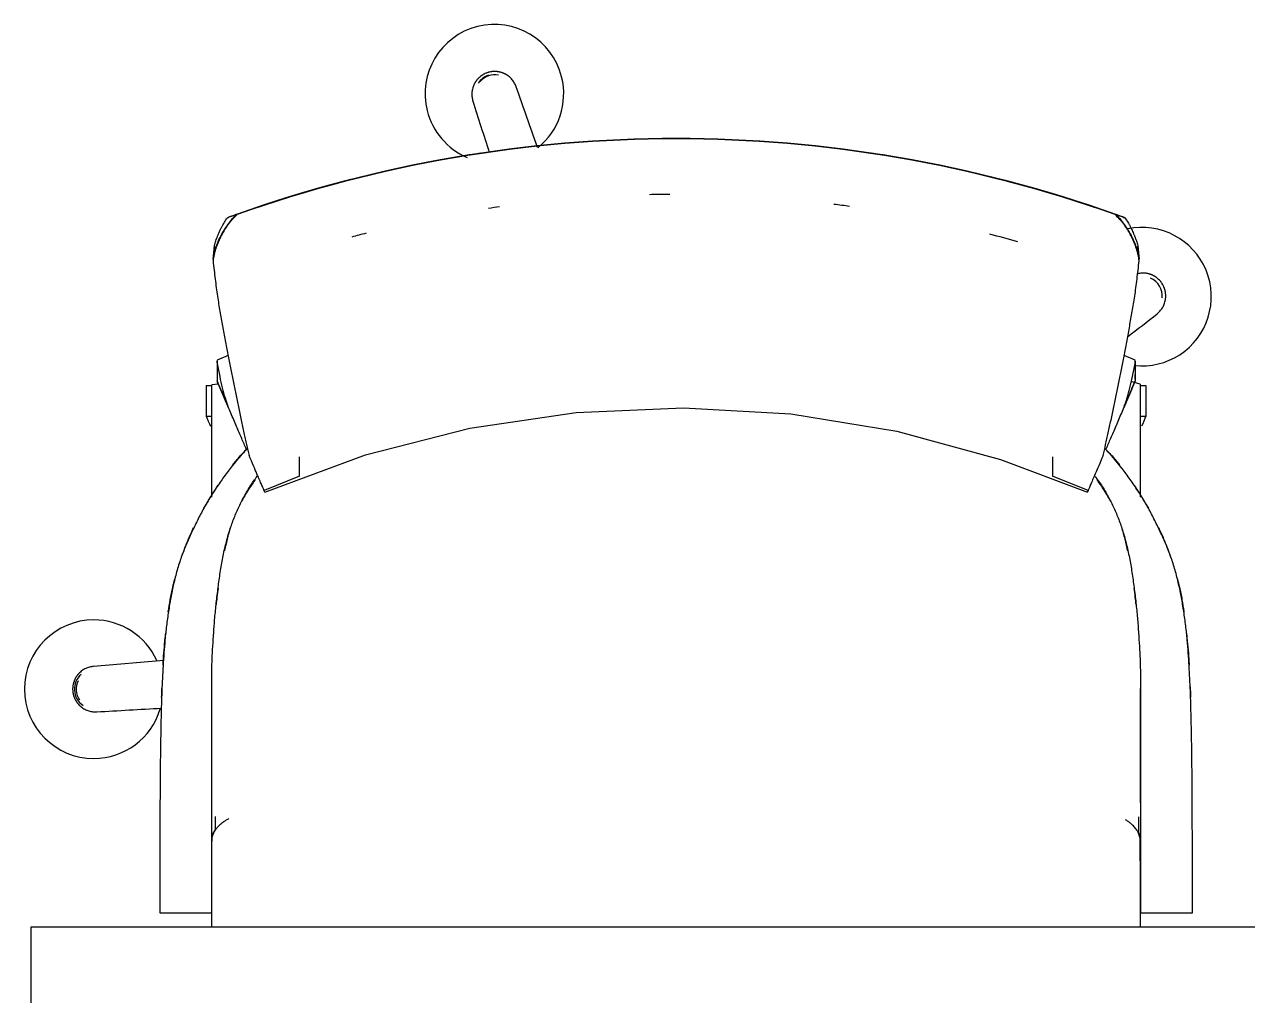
# Model space of a CAD drawing. Extents: x 6433 to 75181, y -2986 to 56414.
# Drawn here: x 25781 to 26487, y 6074 to 6635 of the extents above; entities that cross this region are included whole.
import ezdxf

# ---------------------------------------------------------------- set-up
doc = ezdxf.new("R2010")
doc.units = 0
doc.header["$MEASUREMENT"] = 0
doc.layers.add('A-Furniture', color=252, linetype='CONTINUOUS')

msp = doc.modelspace()

# ---------------------------------------------------------------- linework, layer by layer
at = {"layer": 'A-Furniture'}
for p, q in [((25890.26, 6499.6), (25890.59, 6503.32)), ((25890.59, 6503.32), (25891.04, 6507.51)), ((26423.92, 6507.51), (26424.36, 6503.32)), ((26424.36, 6503.32), (26424.69, 6499.6)), ((25898.9, 6443.88), (25892.48, 6441.29)), ((25892.48, 6439.99), (25892.48, 6429.3)), ((26422.48, 6441.29), (26416.06, 6443.88)), ((26422.48, 6439.99), (26422.48, 6429.3)), ((25886.27, 6426.6), (25886.27, 6409.02)), ((25886.27, 6426.6), (25889.57, 6426.6)), ((25893.28, 6427.44), (25889.57, 6426.99)), ((25889.57, 6362.16), (25889.57, 6426.99)), ((25898.76, 6414.68), (25892.48, 6429.3)), ((26422.48, 6429.3), (26416.2, 6414.68)), ((26425.39, 6427.49), (26420.17, 6428.9)), ((26425.39, 6427.49), (26425.39, 6362.16)), ((26425.39, 6426.6), (26428.68, 6426.6)), ((26428.68, 6426.6), (26428.68, 6409.02)), ((26038.36, 6401.94), (26099.72, 6411.07)), ((26099.72, 6411.07), (26161.69, 6413.84)), ((26161.69, 6413.84), (26223.62, 6410.2)), ((25886.27, 6409.02), (25889.57, 6409.02)), ((26223.62, 6410.2), (26284.84, 6400.21)), ((26425.39, 6409.02), (26428.68, 6409.02)), ((25978.27, 6386.54), (26038.36, 6401.94)), ((26284.84, 6400.21), (26344.71, 6383.97)), ((25920.09, 6365.02), (25978.27, 6386.54)), ((25940.13, 6374.52), (25940.13, 6385.56)), ((26344.71, 6383.97), (26394.87, 6365.02)), ((26374.82, 6385.56), (26374.82, 6374.52)), ((25940.17, 6374.35), (25919.67, 6365.98)), ((26395.28, 6365.98), (26374.78, 6374.35)), ((25861.8, 6267.94), (25821.17, 6264.46)), ((25889.57, 6185.77), (25889.57, 6251.8)), ((26425.39, 6251.8), (26425.39, 6185.77)), ((25889.57, 6113.88), (25889.57, 6152.14)), ((26425.39, 6152.14), (26425.39, 6113.88)), ((25859.46, 6122.09), (25889.46, 6122.09)), ((26425.49, 6122.09), (26455.49, 6122.09)), ((26584.93, 6113.88), (25784.93, 6113.88)), ((25784.93, 6113.88), (25784.93, 4613.88))]:
    msp.add_line(p, q, dxfattribs=at)
for centre, radius, start, end in [((26052.6, 6595.11), 40, 14.1205, 194.1205), ((26052.6, 6595.11), 11.17, 107.81482, 147.29401), ((26052.73, 6594.81), 11.14, 78.68345, 138.10468), ((26052.6, 6595.11), 40, 308.76024, 14.1205), ((26052.6, 6595.11), 40, 194.1205, 246.83238), ((26157.48, 5812.4), 756.84, 70.40867, 109.59133), ((26157.48, 5812.4), 756.62, 70.42831, 109.57169), ((26157.48, 5812.4), 756.84, 98.57617, 100.60787), ((26157.48, 5812.4), 756.84, 79.39213, 81.42383), ((26157.48, 5812.4), 756.84, 104.29362, 106.50114), ((26157.48, 5812.4), 756.84, 73.49886, 75.70638), ((26157.48, 5812.4), 724.59, 90.28832, 91.21946), ((26157.48, 5812.4), 724.59, 82.05656, 82.77513), ((26157.48, 5812.4), 756.84, 109.62262, 110.01106), ((26157.48, 5812.4), 724.59, 98.0854, 98.59456), ((26157.48, 5812.4), 756.84, 69.98894, 70.37738), ((26426.37, 6477.96), 40, 303.04881, 101.85208), ((26157.48, 5812.4), 724.59, 104.29018, 104.97515), ((26157.48, 5812.4), 724.59, 74.20509, 75.53572), ((26426.96, 6478.39), 11.14, 354.02688, 66.97912), ((26426.37, 6477.96), 40, 263.97405, 303.04881), ((25821.34, 6251.3), 40, 90, 270), ((25821.34, 6251.3), 40, 24.42167, 90), ((25821.34, 6251.3), 11.17, 130.15514, 236.54575), ((25822.31, 6251.36), 11.14, 154.40479, 213.82601), ((25821.34, 6251.3), 40, 270, 343.41539)]:
    msp.add_arc(centre, radius, start, end, dxfattribs=at)
for points, knots in [([(26056.57, 6607.39), (26056.34, 6607.46), (26055.96, 6607.56), (26055.46, 6607.67), (26055.16, 6607.73), (26054.93, 6607.77), (26054.69, 6607.81), (26054.39, 6607.85), (26054, 6607.9), (26053.55, 6607.94), (26053.17, 6607.95), (26052.96, 6607.96), (26052.84, 6607.96), (26052.74, 6607.96), (26052.64, 6607.96), (26052.5, 6607.96), (26052.25, 6607.95), (26051.87, 6607.93), (26051.37, 6607.89), (26050.67, 6607.8), (26049.95, 6607.67), (26049.24, 6607.49), (26048.73, 6607.34), (26048.22, 6607.16), (26047.5, 6606.88), (26046.78, 6606.55), (26046.11, 6606.18), (26045.65, 6605.89), (26045.3, 6605.66), (26045.08, 6605.51), (26044.97, 6605.42), (26044.88, 6605.36), (26044.8, 6605.3), (26044.7, 6605.22), (26044.53, 6605.09), (26044.24, 6604.85), (26043.9, 6604.55), (26043.62, 6604.29), (26043.44, 6604.11), (26043.33, 6604), (26043.25, 6603.92), (26043.16, 6603.83), (26043.06, 6603.71), (26042.87, 6603.51), (26042.64, 6603.24), (26042.38, 6602.92), (26042.23, 6602.72), (26042.16, 6602.63)], [-1, -1, -1, -1, -0.916667, -0.875, -0.854167, -0.833333, -0.8125, -0.791667, -0.75, -0.708333, -0.6875, -0.677083, -0.671875, -0.666667, -0.661458, -0.65625, -0.645833, -0.625, -0.604167, -0.583333, -0.541667, -0.520833, -0.5, -0.479167, -0.458333, -0.416667, -0.395833, -0.375, -0.354167, -0.34375, -0.338542, -0.333333, -0.328125, -0.322917, -0.3125, -0.291667, -0.25, -0.208333, -0.1875, -0.177083, -0.166667, -0.15625, -0.145833, -0.125, -0.083333, -0.041667, 0, 0, 0, 0]), ([(26042.16, 6602.63), (26042.13, 6602.58), (26042.05, 6602.48), (26041.94, 6602.32), (26041.83, 6602.17), (26041.72, 6602), (26041.56, 6601.75), (26041.4, 6601.48), (26041.27, 6601.25), (26041.07, 6600.89), (26040.73, 6600.21), (26040.29, 6599.12), (26040.03, 6598.26), (26039.93, 6597.8)], [-1, -1, -1, -1, -0.925, -0.85, -0.8125, -0.775, -0.7, -0.625, -0.5875, -0.55, -0.4, -0.2, 0, 0, 0, 0]), ([(26061.23, 6604.84), (26060.87, 6605.14), (26060.15, 6605.69), (26059.24, 6606.24), (26058.63, 6606.56), (26058.29, 6606.73), (26058.08, 6606.82), (26057.92, 6606.89), (26057.76, 6606.96), (26057.56, 6607.04), (26057.34, 6607.12), (26057.14, 6607.19), (26056.97, 6607.26), (26056.76, 6607.33), (26056.64, 6607.36), (26056.57, 6607.39)], [-1, -1, -1, -1, -0.8, -0.6, -0.5, -0.45, -0.4, -0.375, -0.35, -0.3, -0.25, -0.2, -0.15, -0.1, 0, 0, 0, 0]), ([(25904.02, 6525.3), (25903.07, 6524.38), (25901.7, 6522.95), (25900.01, 6520.93), (25898.8, 6519.37), (25897.66, 6517.75), (25896.6, 6516.09), (25895.77, 6514.68), (25895.14, 6513.53), (25894.68, 6512.67), (25894.25, 6511.8), (25893.69, 6510.62), (25893.04, 6509.14), (25892.34, 6507.35), (25891.73, 6505.58), (25891.21, 6503.83), (25890.63, 6501.51), (25890.33, 6499.8), (25890.2, 6498.67)], [-1, -1, -1, -1, -0.875, -0.8125, -0.75, -0.6875, -0.625, -0.5625, -0.53125, -0.5, -0.46875, -0.4375, -0.375, -0.3125, -0.25, -0.1875, -0.125, 0, 0, 0, 0]), ([(25903.7, 6525.42), (25902.79, 6524.52), (25901.48, 6523.12), (25899.85, 6521.15), (25898.69, 6519.63), (25897.59, 6518.06), (25896.57, 6516.45), (25895.77, 6515.08), (25895.16, 6513.97), (25894.72, 6513.14), (25894.3, 6512.3), (25893.76, 6511.17), (25893.13, 6509.74), (25892.44, 6508.01), (25891.84, 6506.3), (25891.32, 6504.6), (25890.73, 6502.36), (25890.41, 6500.69), (25890.26, 6499.6)], [-1, -1, -1, -1, -0.875, -0.8125, -0.75, -0.6875, -0.625, -0.5625, -0.53125, -0.5, -0.46875, -0.4375, -0.375, -0.3125, -0.25, -0.1875, -0.125, 0, 0, 0, 0]), ([(25890.26, 6499.6), (25890.41, 6500.67), (25890.72, 6502.3), (25891.29, 6504.51), (25891.8, 6506.18), (25892.39, 6507.86), (25893.05, 6509.56), (25893.67, 6510.97), (25894.19, 6512.09), (25894.61, 6512.92), (25895.03, 6513.74), (25895.62, 6514.83), (25896.4, 6516.18), (25897.4, 6517.77), (25898.46, 6519.32), (25899.59, 6520.82), (25901.17, 6522.77), (25902.45, 6524.16), (25903.33, 6525.06)], [-1, -1, -1, -1, -0.875, -0.8125, -0.75, -0.6875, -0.625, -0.5625, -0.53125, -0.5, -0.46875, -0.4375, -0.375, -0.3125, -0.25, -0.1875, -0.125, 0, 0, 0, 0]), ([(25891.04, 6507.51), (25891.27, 6508.41), (25891.67, 6509.76), (25892.22, 6511.34), (25892.55, 6512.23), (25892.82, 6512.91), (25893.09, 6513.58), (25893.46, 6514.47), (25893.94, 6515.58), (25894.46, 6516.69), (25894.91, 6517.58), (25895.25, 6518.25), (25895.61, 6518.91), (25896.11, 6519.8), (25897.02, 6521.35), (25897.88, 6522.67), (25898.49, 6523.54)], [-1, -1, -1, -1, -0.833333, -0.75, -0.708333, -0.666667, -0.625, -0.583333, -0.5, -0.416667, -0.375, -0.333333, -0.291667, -0.25, -0.166667, 0, 0, 0, 0]), ([(26424.76, 6498.67), (26424.62, 6499.8), (26424.32, 6501.51), (26423.74, 6503.83), (26423.22, 6505.58), (26422.61, 6507.35), (26421.91, 6509.14), (26421.26, 6510.62), (26420.7, 6511.8), (26420.27, 6512.67), (26419.81, 6513.53), (26419.18, 6514.68), (26418.36, 6516.09), (26417.29, 6517.75), (26416.15, 6519.37), (26414.95, 6520.93), (26413.25, 6522.95), (26411.88, 6524.38), (26410.93, 6525.3)], [-1, -1, -1, -1, -0.875, -0.8125, -0.75, -0.6875, -0.625, -0.5625, -0.53125, -0.5, -0.46875, -0.4375, -0.375, -0.3125, -0.25, -0.1875, -0.125, 0, 0, 0, 0]), ([(26424.69, 6499.6), (26424.54, 6500.69), (26424.22, 6502.36), (26423.64, 6504.6), (26423.11, 6506.3), (26422.51, 6508.01), (26421.83, 6509.74), (26421.2, 6511.17), (26420.66, 6512.3), (26420.23, 6513.14), (26419.79, 6513.97), (26419.18, 6515.08), (26418.38, 6516.45), (26417.36, 6518.06), (26416.27, 6519.63), (26415.1, 6521.15), (26413.47, 6523.12), (26412.16, 6524.52), (26411.25, 6525.42)], [-1, -1, -1, -1, -0.875, -0.8125, -0.75, -0.6875, -0.625, -0.5625, -0.53125, -0.5, -0.46875, -0.4375, -0.375, -0.3125, -0.25, -0.1875, -0.125, 0, 0, 0, 0]), ([(26411.62, 6525.06), (26412.5, 6524.16), (26413.78, 6522.77), (26415.36, 6520.82), (26416.49, 6519.32), (26417.55, 6517.78), (26418.55, 6516.19), (26419.32, 6514.84), (26419.91, 6513.75), (26420.34, 6512.93), (26420.75, 6512.1), (26421.28, 6510.98), (26421.89, 6509.57), (26422.56, 6507.88), (26423.15, 6506.19), (26423.66, 6504.52), (26424.23, 6502.31), (26424.54, 6500.68), (26424.69, 6499.6)], [-1, -1, -1, -1, -0.875, -0.8125, -0.75, -0.6875, -0.625, -0.5625, -0.53125, -0.5, -0.46875, -0.4375, -0.375, -0.3125, -0.25, -0.1875, -0.125, 0, 0, 0, 0]), ([(26416.47, 6523.54), (26417.06, 6522.69), (26417.9, 6521.4), (26418.8, 6519.87), (26419.3, 6518.99), (26419.66, 6518.32), (26420.01, 6517.65), (26420.46, 6516.75), (26420.99, 6515.62), (26421.49, 6514.48), (26421.87, 6513.57), (26422.14, 6512.9), (26422.4, 6512.22), (26422.74, 6511.32), (26423.29, 6509.74), (26423.69, 6508.4), (26423.92, 6507.51)], [-1, -1, -1, -1, -0.833333, -0.75, -0.708333, -0.666667, -0.625, -0.583333, -0.5, -0.416667, -0.375, -0.333333, -0.291667, -0.25, -0.166667, 0, 0, 0, 0]), ([(25890.2, 6498.67), (25890.58, 6495.01), (25891.19, 6489.7), (25892.05, 6483.04), (25892.72, 6478.22), (25893.43, 6473.67), (25894.17, 6469.37), (25894.92, 6465.2), (25895.68, 6461.02), (25896.43, 6456.83), (25897.46, 6451.32), (25898.75, 6444.57), (25900.26, 6436.86), (25901.76, 6429.31), (25903.04, 6423.01), (25904.07, 6418.02), (25904.84, 6414.29), (25905.64, 6410.49), (25906.45, 6406.67), (25907.25, 6402.9), (25908.03, 6399.29), (25908.79, 6395.86), (25909.78, 6391.42), (25910.5, 6388.26), (25910.97, 6386.24)], [-1, -1, -1, -1, -0.928571, -0.892857, -0.857143, -0.821429, -0.785714, -0.75, -0.714286, -0.678571, -0.642857, -0.571429, -0.5, -0.428571, -0.357143, -0.321429, -0.285714, -0.25, -0.214286, -0.178571, -0.142857, -0.107143, -0.071429, 0, 0, 0, 0]), ([(26403.98, 6386.24), (26404.45, 6388.26), (26405.17, 6391.42), (26406.16, 6395.86), (26406.92, 6399.29), (26407.7, 6402.9), (26408.5, 6406.67), (26409.31, 6410.49), (26410.11, 6414.29), (26410.89, 6418.02), (26411.91, 6423.01), (26412.93, 6428.04), (26413.94, 6433.09), (26414.95, 6438.14), (26416.2, 6444.57), (26417.49, 6451.32), (26418.52, 6456.83), (26419.28, 6461.02), (26420.03, 6465.2), (26420.79, 6469.37), (26421.52, 6473.67), (26422.23, 6478.22), (26422.9, 6483.04), (26423.76, 6489.7), (26424.37, 6495.01), (26424.76, 6498.67)], [-1, -1, -1, -1, -0.928571, -0.892857, -0.857143, -0.821429, -0.785714, -0.75, -0.714286, -0.678571, -0.642857, -0.571429, -0.535714, -0.5, -0.428571, -0.357143, -0.321429, -0.285714, -0.25, -0.214286, -0.178571, -0.142857, -0.107143, -0.071429, 0, 0, 0, 0]), ([(26430.93, 6490.92), (26430.88, 6490.94), (26430.76, 6490.97), (26430.57, 6491.03), (26430.39, 6491.08), (26430.2, 6491.13), (26429.92, 6491.2), (26429.6, 6491.27), (26429.34, 6491.32), (26428.94, 6491.39), (26428.18, 6491.49), (26427.01, 6491.56), (26426.11, 6491.51), (26425.65, 6491.47)], [-1, -1, -1, -1, -0.925, -0.85, -0.8125, -0.775, -0.7, -0.625, -0.5875, -0.55, -0.4, -0.2, 0, 0, 0, 0]), ([(26440.1, 6478.83), (26440.09, 6479.07), (26440.07, 6479.45), (26440.01, 6479.96), (26439.97, 6480.27), (26439.93, 6480.5), (26439.89, 6480.74), (26439.84, 6481.04), (26439.75, 6481.42), (26439.64, 6481.86), (26439.53, 6482.22), (26439.47, 6482.42), (26439.43, 6482.54), (26439.4, 6482.63), (26439.37, 6482.73), (26439.32, 6482.85), (26439.24, 6483.09), (26439.09, 6483.45), (26438.89, 6483.91), (26438.59, 6484.54), (26438.22, 6485.18), (26437.82, 6485.8), (26437.52, 6486.23), (26437.19, 6486.65), (26436.69, 6487.24), (26436.14, 6487.81), (26435.57, 6488.32), (26435.15, 6488.67), (26434.82, 6488.93), (26434.6, 6489.08), (26434.49, 6489.17), (26434.4, 6489.22), (26434.32, 6489.28), (26434.21, 6489.35), (26434.03, 6489.47), (26433.71, 6489.67), (26433.32, 6489.9), (26432.99, 6490.07), (26432.75, 6490.19), (26432.61, 6490.26), (26432.5, 6490.31), (26432.39, 6490.36), (26432.25, 6490.42), (26432, 6490.53), (26431.67, 6490.66), (26431.28, 6490.8), (26431.05, 6490.88), (26430.93, 6490.92)], [-1, -1, -1, -1, -0.916667, -0.875, -0.854167, -0.833333, -0.8125, -0.791667, -0.75, -0.708333, -0.6875, -0.677083, -0.671875, -0.666667, -0.661458, -0.65625, -0.645833, -0.625, -0.604167, -0.583333, -0.541667, -0.520833, -0.5, -0.479167, -0.458333, -0.416667, -0.395833, -0.375, -0.354167, -0.34375, -0.338542, -0.333333, -0.328125, -0.322917, -0.3125, -0.291667, -0.25, -0.208333, -0.1875, -0.177083, -0.166667, -0.15625, -0.145833, -0.125, -0.083333, -0.041667, 0, 0, 0, 0]), ([(26439.2, 6473.59), (26439.37, 6474.02), (26439.65, 6474.88), (26439.88, 6475.92), (26439.99, 6476.61), (26440.03, 6476.98), (26440.05, 6477.21), (26440.07, 6477.38), (26440.08, 6477.56), (26440.09, 6477.77), (26440.1, 6478.01), (26440.1, 6478.22), (26440.1, 6478.4), (26440.1, 6478.62), (26440.1, 6478.75), (26440.1, 6478.83)], [-1, -1, -1, -1, -0.8, -0.6, -0.5, -0.45, -0.4, -0.375, -0.35, -0.3, -0.25, -0.2, -0.15, -0.1, 0, 0, 0, 0]), ([(26422.48, 6438.88), (26422.48, 6439.53), (26422.48, 6440.34), (26422.48, 6440.88), (26422.48, 6441.03), (26422.48, 6441.05)], [0.4444444, 0.4444444, 0.4444444, 0.4444444, 0.5833333, 0.6527778, 0.6666667, 0.6666667, 0.6666667, 0.6666667]), ([(25892.48, 6429.3), (25893.95, 6425.86), (25896.06, 6420.94), (25898.17, 6416.04), (25898.77, 6414.65)], [-1, -1, -1, -1, -0.94117647, -0.91762986, -0.91762986, -0.91762986, -0.91762986]), ([(25898.77, 6414.65), (25898.17, 6416.04), (25896.06, 6420.94), (25893.95, 6425.86), (25892.48, 6429.3)], [-0.08237014, -0.08237014, -0.08237014, -0.08237014, -0.05882353, 0, 0, 0, 0]), ([(26416.18, 6414.65), (26416.78, 6416.04), (26418.89, 6420.94), (26421, 6425.86), (26422.48, 6429.3)], [-0.08237256, -0.08237256, -0.08237256, -0.08237256, -0.05882353, 0, 0, 0, 0]), ([(26422.48, 6429.3), (26421, 6425.86), (26418.89, 6420.94), (26416.78, 6416.04), (26416.18, 6414.65)], [-1, -1, -1, -1, -0.94117647, -0.91762744, -0.91762744, -0.91762744, -0.91762744]), ([(25909.38, 6389.96), (25908.97, 6390.9), (25907.71, 6393.85), (25905.33, 6399.37), (25902.17, 6406.72), (25899.91, 6411.99), (25898.76, 6414.68)], [-0.7, -0.7, -0.7, -0.7, -0.6, -0.4, -0.2, 0, 0, 0, 0]), ([(26416.2, 6414.68), (26415.04, 6411.99), (26412.78, 6406.73), (26409.62, 6399.37), (26407.25, 6393.85), (26405.98, 6390.9), (26405.57, 6389.95)], [-1, -1, -1, -1, -0.8, -0.6, -0.4, -0.3, -0.3, -0.3, -0.3]), ([(25909.74, 6390), (25909.05, 6389.29), (25904.79, 6384.79), (25899.15, 6377.81), (25893.07, 6369.16), (25888.8, 6362.57), (25885.48, 6356.94), (25882.98, 6352.33), (25881.18, 6348.76), (25879.45, 6345.2), (25877.22, 6340.53), (25874.62, 6334.75), (25872.29, 6328.82), (25870.61, 6323.86), (25869.44, 6319.99), (25868.38, 6316.04), (25867.11, 6310.81), (25865.76, 6304.24), (25864.65, 6297.52), (25863.87, 6292.06), (25863.32, 6287.9), (25862.83, 6283.8), (25862.3, 6278.54), (25861.81, 6272.22), (25861.39, 6264.85), (25860.98, 6257.59), (25860.62, 6250.19), (25860.37, 6242.77), (25860.18, 6235.23), (25860.04, 6228.68), (25859.94, 6223.15), (25859.87, 6218.95), (25859.81, 6214.99), (25859.77, 6211.6), (25859.73, 6208.66), (25859.69, 6205.45), (25859.66, 6201.32), (25859.62, 6196.43), (25859.59, 6191.46), (25859.57, 6186.81), (25859.55, 6183.09), (25859.53, 6180.02), (25859.52, 6176.89), (25859.51, 6172.93), (25859.5, 6168.46), (25859.49, 6164.71), (25859.48, 6161.65), (25859.48, 6159.49), (25859.48, 6157.73), (25859.47, 6156.35), (25859.47, 6154.63), (25859.47, 6152.31), (25859.47, 6150.14), (25859.47, 6148.27), (25859.47, 6146.48), (25859.47, 6144.05), (25859.47, 6141.08), (25859.47, 6139.45), (25859.47, 6138.25), (25859.47, 6136.61), (25859.46, 6134.83), (25859.46, 6133.18), (25859.46, 6131.71), (25859.46, 6130.4), (25859.46, 6129.26), (25859.46, 6128.24), (25859.46, 6127), (25859.46, 6125.54), (25859.46, 6123.98), (25859.46, 6122.89), (25859.46, 6122.32), (25859.46, 6122.16), (25859.46, 6122.12)], [0.3653943, 0.3653943, 0.3653943, 0.3653943, 0.3695652, 0.3913043, 0.4021739, 0.4130435, 0.423913, 0.4293478, 0.4347826, 0.4402174, 0.4456522, 0.4565217, 0.4673913, 0.4728261, 0.4782609, 0.4836957, 0.4891304, 0.5, 0.5108696, 0.5163043, 0.5217391, 0.5271739, 0.5326087, 0.5434783, 0.5543478, 0.5652174, 0.576087, 0.5869565, 0.5978261, 0.6086957, 0.6141304, 0.6195652, 0.625, 0.6304348, 0.6358696, 0.6413043, 0.6467391, 0.6521739, 0.6576087, 0.6630435, 0.6684783, 0.673913, 0.6793478, 0.6847826, 0.6902174, 0.6956522, 0.6983696, 0.701087, 0.7038043, 0.7065217, 0.7092391, 0.7119565, 0.7146739, 0.7173913, 0.7201087, 0.7228261, 0.7282609, 0.7309783, 0.7336957, 0.736413, 0.7391304, 0.7418478, 0.7445652, 0.7472826, 0.75, 0.7527174, 0.7554348, 0.7608696, 0.7663043, 0.7717391, 0.7771739, 0.7826087, 0.7826087, 0.7826087, 0.7826087]), ([(25901.41, 6380.64), (25901.89, 6381.27), (25903.93, 6383.8), (25906.75, 6386.99), (25909.18, 6389.45), (25909.92, 6390.18)], [0.61124881, 0.61124881, 0.61124881, 0.61124881, 0.61458333, 0.625, 0.62948281, 0.62948281, 0.62948281, 0.62948281]), ([(26405.03, 6390.18), (26405.77, 6389.45), (26408.21, 6386.99), (26411.02, 6383.8), (26413.06, 6381.27), (26413.55, 6380.64)], [0.37051719, 0.37051719, 0.37051719, 0.37051719, 0.375, 0.38541667, 0.38875119, 0.38875119, 0.38875119, 0.38875119]), ([(26455.49, 6122.12), (26455.49, 6122.16), (26455.49, 6122.32), (26455.49, 6122.89), (26455.49, 6123.98), (26455.49, 6125.54), (26455.49, 6127), (26455.49, 6128.24), (26455.49, 6129.26), (26455.49, 6130.4), (26455.49, 6131.71), (26455.49, 6133.18), (26455.49, 6134.83), (26455.49, 6136.61), (26455.49, 6138.25), (26455.49, 6139.45), (26455.49, 6141.08), (26455.49, 6144.05), (26455.48, 6146.48), (26455.48, 6148.27), (26455.48, 6150.14), (26455.48, 6152.31), (26455.48, 6154.63), (26455.48, 6156.35), (26455.48, 6157.73), (26455.47, 6159.49), (26455.47, 6161.65), (26455.46, 6164.71), (26455.45, 6168.46), (26455.44, 6172.93), (26455.43, 6176.89), (26455.42, 6180.02), (26455.4, 6183.09), (26455.38, 6186.81), (26455.36, 6191.46), (26455.33, 6196.43), (26455.3, 6201.32), (26455.26, 6205.45), (26455.23, 6208.66), (26455.18, 6211.6), (26455.14, 6214.99), (26455.08, 6218.95), (26455.02, 6223.15), (26454.91, 6228.68), (26454.77, 6235.23), (26454.58, 6242.77), (26454.34, 6250.19), (26453.97, 6257.59), (26453.57, 6264.85), (26453.14, 6272.22), (26452.65, 6278.54), (26452.12, 6283.8), (26451.64, 6287.9), (26451.08, 6292.06), (26450.31, 6297.52), (26449.2, 6304.24), (26447.85, 6310.81), (26446.57, 6316.04), (26445.51, 6319.99), (26444.35, 6323.86), (26442.66, 6328.82), (26440.33, 6334.75), (26437.73, 6340.53), (26435.5, 6345.2), (26433.77, 6348.76), (26431.97, 6352.33), (26429.47, 6356.94), (26426.16, 6362.57), (26421.88, 6369.16), (26415.8, 6377.81), (26410.16, 6384.79), (26405.9, 6389.29), (26405.21, 6390)], [0.2173913, 0.2173913, 0.2173913, 0.2173913, 0.2228261, 0.2282609, 0.2336957, 0.2391304, 0.2445652, 0.2472826, 0.25, 0.2527174, 0.2554348, 0.2581522, 0.2608696, 0.263587, 0.2663043, 0.2690217, 0.2717391, 0.2771739, 0.2798913, 0.2826087, 0.2853261, 0.2880435, 0.2907609, 0.2934783, 0.2961957, 0.298913, 0.3016304, 0.3043478, 0.3097826, 0.3152174, 0.3206522, 0.326087, 0.3315217, 0.3369565, 0.3423913, 0.3478261, 0.3532609, 0.3586957, 0.3641304, 0.3695652, 0.375, 0.3804348, 0.3858696, 0.3913043, 0.4021739, 0.4130435, 0.423913, 0.4347826, 0.4456522, 0.4565217, 0.4673913, 0.4728261, 0.4782609, 0.4836957, 0.4891304, 0.5, 0.5108696, 0.5163043, 0.5217391, 0.5271739, 0.5326087, 0.5434783, 0.5543478, 0.5597826, 0.5652174, 0.5706522, 0.576087, 0.5869565, 0.5978261, 0.6086957, 0.6304348, 0.6346057, 0.6346057, 0.6346057, 0.6346057]), ([(25884.88, 6355.78), (25885.31, 6356.52), (25886.99, 6359.39), (25889.74, 6363.82), (25892.13, 6367.51), (25893.2, 6369.13)], [0.56930885, 0.56930885, 0.56930885, 0.56930885, 0.57291667, 0.58333333, 0.59148312, 0.59148312, 0.59148312, 0.59148312]), ([(25889.46, 6122.15), (25889.46, 6122.06), (25889.46, 6122.06), (25889.46, 6122.94), (25889.46, 6124.64), (25889.46, 6126.25), (25889.46, 6127.69), (25889.46, 6128.98), (25889.46, 6130.06), (25889.46, 6131.3), (25889.46, 6132.7), (25889.46, 6134.25), (25889.46, 6135.97), (25889.46, 6137.37), (25889.46, 6138.34), (25889.46, 6139.17), (25889.46, 6140.09), (25889.46, 6141.62), (25889.46, 6143.67), (25889.46, 6145.55), (25889.46, 6147.28), (25889.46, 6149.04), (25889.46, 6150.92), (25889.46, 6153.13), (25889.46, 6155.23), (25889.46, 6156.72), (25889.46, 6158.08), (25889.46, 6159.82), (25889.46, 6161.84), (25889.46, 6164.66), (25889.46, 6168.13), (25889.46, 6172.38), (25889.46, 6176.34), (25889.46, 6179.54), (25889.46, 6182.64), (25889.46, 6187.6), (25889.46, 6194.94), (25889.46, 6201.71), (25889.46, 6205.76), (25889.46, 6208.87), (25889.46, 6211.68), (25889.46, 6214.82), (25889.46, 6219.44), (25889.46, 6224.36), (25889.45, 6229.24), (25889.44, 6233.89), (25889.43, 6239.32), (25889.47, 6245.54), (25889.47, 6251.56), (25889.45, 6257.56), (25889.51, 6263.79), (25889.75, 6270.55), (25890.17, 6277.97), (25890.68, 6285.99), (25891.37, 6294.57), (25892.3, 6303.4), (25893.41, 6312.24), (25894.66, 6320.96), (25896.19, 6329.4), (25898.13, 6337.57), (25900.41, 6345.08), (25902.95, 6351.91), (25905.43, 6357.38), (25907.66, 6361.73), (25909.48, 6365.02), (25911.46, 6368.3), (25913.52, 6371.37), (25914.95, 6373.32), (25915.65, 6374.24)], [0.2173913, 0.2173913, 0.2173913, 0.2173913, 0.2282609, 0.2391304, 0.2445652, 0.25, 0.2554348, 0.2581522, 0.2608696, 0.263587, 0.2663043, 0.2690217, 0.2717391, 0.2744565, 0.2758152, 0.2771739, 0.2798913, 0.2826087, 0.2853261, 0.2880435, 0.2907609, 0.2934783, 0.2961957, 0.298913, 0.3016304, 0.3043478, 0.3070652, 0.3097826, 0.3125, 0.3152174, 0.3206522, 0.326087, 0.3315217, 0.3369565, 0.3423913, 0.3478261, 0.3586957, 0.3641304, 0.3695652, 0.375, 0.3804348, 0.3858696, 0.3913043, 0.4021739, 0.4076087, 0.4130435, 0.423913, 0.4347826, 0.4456522, 0.4565217, 0.4673913, 0.4782609, 0.4891304, 0.5, 0.5108696, 0.5217391, 0.5326087, 0.5434783, 0.5543478, 0.5652174, 0.576087, 0.5869565, 0.5978261, 0.6032609, 0.6086957, 0.6141304, 0.6195652, 0.6245261, 0.6245261, 0.6245261, 0.6245261]), ([(25914.5, 6372.17), (25914.43, 6372.08), (25912.99, 6370.09), (25910.25, 6366.07), (25907.79, 6361.91), (25906.62, 6359.76), (25906.58, 6359.68)], [0.38494072, 0.38494072, 0.38494072, 0.38494072, 0.38541667, 0.39583333, 0.40625, 0.40666493, 0.40666493, 0.40666493, 0.40666493]), ([(26399.3, 6374.24), (26400, 6373.32), (26401.43, 6371.37), (26403.5, 6368.3), (26405.47, 6365.02), (26407.29, 6361.73), (26409.52, 6357.38), (26412, 6351.91), (26414.55, 6345.08), (26416.82, 6337.57), (26418.76, 6329.4), (26420.29, 6320.96), (26421.54, 6312.24), (26422.65, 6303.4), (26423.59, 6294.57), (26424.27, 6285.99), (26424.78, 6277.97), (26425.2, 6270.55), (26425.45, 6263.79), (26425.5, 6257.56), (26425.48, 6251.56), (26425.48, 6245.54), (26425.52, 6239.32), (26425.51, 6233.89), (26425.5, 6229.24), (26425.49, 6224.36), (26425.49, 6219.44), (26425.49, 6214.82), (26425.49, 6211.68), (26425.49, 6208.87), (26425.49, 6205.76), (26425.49, 6201.71), (26425.49, 6194.94), (26425.49, 6187.6), (26425.49, 6182.64), (26425.49, 6179.54), (26425.49, 6176.34), (26425.49, 6172.38), (26425.49, 6168.13), (26425.49, 6164.66), (26425.49, 6161.84), (26425.49, 6159.82), (26425.49, 6158.08), (26425.49, 6156.72), (26425.49, 6155.23), (26425.49, 6153.13), (26425.49, 6150.92), (26425.49, 6149.04), (26425.49, 6147.28), (26425.49, 6145.55), (26425.49, 6143.67), (26425.49, 6141.62), (26425.49, 6140.09), (26425.49, 6139.17), (26425.49, 6138.34), (26425.49, 6137.37), (26425.49, 6135.97), (26425.49, 6134.25), (26425.49, 6132.7), (26425.49, 6131.3), (26425.49, 6130.06), (26425.49, 6128.98), (26425.49, 6127.69), (26425.49, 6126.25), (26425.49, 6124.64), (26425.49, 6122.94), (26425.49, 6122.06), (26425.49, 6122.06), (26425.49, 6122.15)], [0.3754739, 0.3754739, 0.3754739, 0.3754739, 0.3804348, 0.3858696, 0.3913043, 0.3967391, 0.4021739, 0.4130435, 0.423913, 0.4347826, 0.4456522, 0.4565217, 0.4673913, 0.4782609, 0.4891304, 0.5, 0.5108696, 0.5217391, 0.5326087, 0.5434783, 0.5543478, 0.5652174, 0.576087, 0.5869565, 0.5923913, 0.5978261, 0.6086957, 0.6141304, 0.6195652, 0.625, 0.6304348, 0.6358696, 0.6413043, 0.6521739, 0.6576087, 0.6630435, 0.6684783, 0.673913, 0.6793478, 0.6847826, 0.6875, 0.6902174, 0.6929348, 0.6956522, 0.6983696, 0.701087, 0.7038043, 0.7065217, 0.7092391, 0.7119565, 0.7146739, 0.7173913, 0.7201087, 0.7228261, 0.7241848, 0.7255435, 0.7282609, 0.7309783, 0.7336957, 0.736413, 0.7391304, 0.7418478, 0.7445652, 0.75, 0.7554348, 0.7608696, 0.7717391, 0.7826087, 0.7826087, 0.7826087, 0.7826087]), ([(26408.37, 6359.68), (26408.33, 6359.76), (26407.16, 6361.91), (26404.7, 6366.07), (26401.96, 6370.09), (26400.52, 6372.08), (26400.46, 6372.17)], [0.59333507, 0.59333507, 0.59333507, 0.59333507, 0.59375, 0.60416667, 0.61458333, 0.61505928, 0.61505928, 0.61505928, 0.61505928]), ([(26421.76, 6369.13), (26422.83, 6367.51), (26425.21, 6363.82), (26427.96, 6359.39), (26429.64, 6356.52), (26430.07, 6355.78)], [0.40851688, 0.40851688, 0.40851688, 0.40851688, 0.41666667, 0.42708333, 0.43069115, 0.43069115, 0.43069115, 0.43069115]), ([(25872.38, 6328.67), (25873.51, 6331.86), (25875.58, 6337.18), (25877.97, 6342.44), (25878.98, 6344.57)], [0.52726515, 0.52726515, 0.52726515, 0.52726515, 0.54166667, 0.55157401, 0.55157401, 0.55157401, 0.55157401]), ([(25899.99, 6343.93), (25899.64, 6342.78), (25898.66, 6339.35), (25897.63, 6335.09), (25896.94, 6331.97), (25896.77, 6331.19)], [0.43216245, 0.43216245, 0.43216245, 0.43216245, 0.4375, 0.44791667, 0.45133306, 0.45133306, 0.45133306, 0.45133306]), ([(26418.18, 6331.19), (26418.01, 6331.97), (26417.32, 6335.09), (26416.29, 6339.35), (26415.31, 6342.78), (26414.96, 6343.93)], [0.54866694, 0.54866694, 0.54866694, 0.54866694, 0.55208333, 0.5625, 0.56783755, 0.56783755, 0.56783755, 0.56783755]), ([(26435.97, 6344.57), (26436.99, 6342.44), (26439.37, 6337.18), (26441.44, 6331.86), (26442.57, 6328.67)], [0.44842599, 0.44842599, 0.44842599, 0.44842599, 0.45833333, 0.47273485, 0.47273485, 0.47273485, 0.47273485]), ([(25864.38, 6295.94), (25864.71, 6298.28), (25865.46, 6303.08), (25866.75, 6309.42), (25867.73, 6313.37), (25868.14, 6314.92)], [0.47965584, 0.47965584, 0.47965584, 0.47965584, 0.48958333, 0.5, 0.50681696, 0.50681696, 0.50681696, 0.50681696]), ([(26446.81, 6314.92), (26447.22, 6313.37), (26448.2, 6309.42), (26449.5, 6303.08), (26450.24, 6298.28), (26450.57, 6295.94)], [0.49318304, 0.49318304, 0.49318304, 0.49318304, 0.5, 0.51041667, 0.52034416, 0.52034416, 0.52034416, 0.52034416]), ([(25893.07, 6309.7), (25892.85, 6307.94), (25892.47, 6304.72), (25892.12, 6301.54), (25891.97, 6300.12)], [0.48211362, 0.48211362, 0.48211362, 0.48211362, 0.48958333, 0.49574199, 0.49574199, 0.49574199, 0.49574199]), ([(26422.98, 6300.12), (26422.83, 6301.54), (26422.48, 6304.72), (26422.1, 6307.94), (26421.88, 6309.7)], [0.50425801, 0.50425801, 0.50425801, 0.50425801, 0.51041667, 0.51788638, 0.51788638, 0.51788638, 0.51788638]), ([(25861.37, 6265.25), (25861.4, 6265.81), (25861.56, 6268.67), (25861.9, 6273.81), (25862.43, 6279.4), (25862.78, 6282.71), (25862.88, 6283.6)], [0.43499292, 0.43499292, 0.43499292, 0.43499292, 0.4375, 0.44791667, 0.45833333, 0.46216604, 0.46216604, 0.46216604, 0.46216604]), ([(26452.08, 6283.6), (26452.17, 6282.71), (26452.52, 6279.4), (26453.05, 6273.81), (26453.39, 6268.67), (26453.55, 6265.81), (26453.58, 6265.25)], [0.53783396, 0.53783396, 0.53783396, 0.53783396, 0.54166667, 0.55208333, 0.5625, 0.56500708, 0.56500708, 0.56500708, 0.56500708]), ([(25814.69, 6262.07), (25814.31, 6261.8), (25813.6, 6261.24), (25812.84, 6260.49), (25812.38, 6259.98), (25812.13, 6259.69), (25811.99, 6259.51), (25811.89, 6259.37), (25811.78, 6259.23), (25811.65, 6259.06), (25811.52, 6258.87), (25811.4, 6258.69), (25811.3, 6258.54), (25811.18, 6258.35), (25811.11, 6258.24), (25811.07, 6258.18)], [-1, -1, -1, -1, -0.8, -0.6, -0.5, -0.45, -0.4, -0.375, -0.35, -0.3, -0.25, -0.2, -0.15, -0.1, 0, 0, 0, 0]), ([(25811.07, 6258.18), (25810.95, 6257.98), (25810.75, 6257.64), (25810.52, 6257.18), (25810.39, 6256.91), (25810.29, 6256.69), (25810.19, 6256.47), (25810.08, 6256.18), (25809.94, 6255.82), (25809.79, 6255.39), (25809.68, 6255.03), (25809.63, 6254.83), (25809.6, 6254.71), (25809.57, 6254.61), (25809.55, 6254.52), (25809.52, 6254.38), (25809.46, 6254.14), (25809.38, 6253.76), (25809.3, 6253.27), (25809.21, 6252.57), (25809.16, 6251.84), (25809.16, 6251.1), (25809.18, 6250.57), (25809.23, 6250.03), (25809.32, 6249.27), (25809.47, 6248.49), (25809.66, 6247.75), (25809.82, 6247.23), (25809.96, 6246.84), (25810.06, 6246.59), (25810.11, 6246.46), (25810.15, 6246.36), (25810.19, 6246.27), (25810.24, 6246.15), (25810.33, 6245.95), (25810.49, 6245.6), (25810.69, 6245.21), (25810.87, 6244.88), (25811.01, 6244.65), (25811.09, 6244.52), (25811.15, 6244.42), (25811.21, 6244.31), (25811.3, 6244.18), (25811.45, 6243.96), (25811.65, 6243.66), (25811.9, 6243.33), (25812.05, 6243.14), (25812.13, 6243.04)], [-1, -1, -1, -1, -0.916667, -0.875, -0.854167, -0.833333, -0.8125, -0.791667, -0.75, -0.708333, -0.6875, -0.677083, -0.671875, -0.666667, -0.661458, -0.65625, -0.645833, -0.625, -0.604167, -0.583333, -0.541667, -0.520833, -0.5, -0.479167, -0.458333, -0.416667, -0.395833, -0.375, -0.354167, -0.34375, -0.338542, -0.333333, -0.328125, -0.322917, -0.3125, -0.291667, -0.25, -0.208333, -0.1875, -0.177083, -0.166667, -0.15625, -0.145833, -0.125, -0.083333, -0.041667, 0, 0, 0, 0]), ([(26454.18, 6252.76), (26454.23, 6251.54), (26454.32, 6249.41), (26454.4, 6247.32), (26454.44, 6246.42)], [0.583333333, 0.583333333, 0.583333333, 0.583333333, 0.588541667, 0.59241184, 0.59241184, 0.59241184, 0.59241184]), ([(25812.13, 6243.04), (25812.16, 6243), (25812.24, 6242.9), (25812.37, 6242.75), (25812.49, 6242.62), (25812.63, 6242.47), (25812.83, 6242.25), (25813.05, 6242.02), (25813.24, 6241.84), (25813.54, 6241.56), (25814.12, 6241.06), (25815.06, 6240.37), (25815.84, 6239.91), (25816.26, 6239.69)], [-1, -1, -1, -1, -0.925, -0.85, -0.8125, -0.775, -0.7, -0.625, -0.5875, -0.55, -0.4, -0.2, 0, 0, 0, 0]), ([(25899.24, 6176.58), (25898.96, 6176.42), (25898.44, 6176.12), (25897.45, 6175.5), (25895.88, 6174.45), (25894.1, 6173), (25892.57, 6171.4), (25891.87, 6170.46), (25891.59, 6170.03)], [0.8888889, 0.8888889, 0.8888889, 0.8888889, 0.8958333, 0.9027778, 0.9166667, 0.9444444, 0.9722222, 1, 1, 1, 1]), ([(26424.37, 6168.25), (26424.11, 6168.8), (26423.47, 6169.98), (26421.99, 6171.88), (26420.22, 6173.54), (26418.66, 6174.72), (26417.66, 6175.4), (26417.13, 6175.73), (26416.86, 6175.9)], [0, 0, 0, 0, 0.0277778, 0.0555556, 0.0833333, 0.0972222, 0.1041667, 0.1111111, 0.1111111, 0.1111111, 0.1111111]), ([(25891.06, 6169.64), (25890.69, 6169.09), (25889.51, 6167.03), (25889.25, 6164.99), (25889.57, 6163.5)], [0.92458259, 0.92458259, 0.92458259, 0.92458259, 0.94444444, 1, 1, 1, 1]), ([(26423.89, 6169.64), (26424.27, 6169.09), (26425.45, 6167.03), (26425.7, 6164.99), (26425.39, 6163.5)], [-0.07541741, -0.07541741, -0.07541741, -0.07541741, -0.05555556, 0, 0, 0, 0])]:
    msp.add_open_spline(points, degree=3, knots=knots, dxfattribs=at)
for points in [[(26065.14, 6599.15), (26064.88, 6599.88), (26064.24, 6601.3), (26062.92, 6603.22), (26061.83, 6604.33), (26061.23, 6604.84)], [(26039.93, 6597.8), (26039.75, 6597.03), (26039.53, 6595.47), (26039.62, 6593.13), (26039.96, 6591.6), (26040.19, 6590.85)], [(26077.39, 6564.1), (26073.3, 6575.79), (26069.22, 6587.47), (26065.14, 6599.15)], [(26040.19, 6590.85), (26043.3, 6581.03), (26046.4, 6571.2), (26049.51, 6561.37)], [(25898.49, 6523.54), (25899.18, 6523.79), (25900.74, 6524.36), (25902.66, 6525.05), (25903.7, 6525.42)], [(26411.25, 6525.42), (26412.3, 6525.05), (26414.21, 6524.36), (26415.77, 6523.79), (26416.47, 6523.54)], [(25891.43, 6504.17), (25891.3, 6505.27), (25891.17, 6506.38), (25891.04, 6507.51)], [(26423.92, 6507.51), (26423.78, 6506.38), (26423.65, 6505.27), (26423.52, 6504.17)], [(26425.65, 6491.47), (26424.86, 6491.39), (26424.09, 6491.24), (26423.34, 6491.02)], [(26418.09, 6454.72), (26423.76, 6459.16), (26429.42, 6463.61), (26435.08, 6468.05)], [(26435.08, 6468.05), (26435.68, 6468.53), (26436.82, 6469.59), (26438.21, 6471.46), (26438.91, 6472.86), (26439.2, 6473.59)], [(25892.48, 6441.05), (25892.48, 6440.87), (25892.48, 6440.31), (25892.48, 6439.4), (25892.48, 6438.88)], [(25892.48, 6439.99), (25892.48, 6440.4), (25892.48, 6440.71), (25892.48, 6440.93)], [(25892.53, 6439.68), (25892.51, 6439.79), (25892.5, 6439.89), (25892.48, 6439.99)], [(25892.59, 6439.33), (25893.52, 6434.1), (25895.48, 6424.76), (25897.63, 6417.67), (25898.76, 6414.68)], [(26416.2, 6414.68), (26417.32, 6417.67), (26419.47, 6424.76), (26421.43, 6434.1), (26422.37, 6439.33)], [(26422.48, 6439.99), (26422.46, 6439.89), (26422.44, 6439.79), (26422.42, 6439.68)], [(26422.48, 6440.93), (26422.48, 6440.71), (26422.48, 6440.4), (26422.48, 6439.99)], [(25892.48, 6432.78), (25892.48, 6432), (25892.48, 6431.2), (25892.48, 6430.39)], [(26422.48, 6430.39), (26422.48, 6431.2), (26422.48, 6432), (26422.48, 6432.78)], [(25886.27, 6409.02), (25886.98, 6406.98), (25887.83, 6405.03), (25888.81, 6403.16)], [(26428.68, 6409.02), (26427.97, 6406.98), (26427.13, 6405.03), (26426.14, 6403.16)], [(25920.06, 6365.09), (25920.01, 6365.21), (25919.77, 6365.76), (25919.11, 6367.3), (25918.25, 6369.29), (25917.11, 6371.95), (25915.6, 6375.48), (25913.62, 6380.09), (25911.93, 6384.02), (25910.97, 6386.24)], [(26403.98, 6386.24), (26403.03, 6384.02), (26401.34, 6380.09), (26399.36, 6375.48), (26397.84, 6371.95), (26396.7, 6369.29), (26395.84, 6367.3), (26395.18, 6365.76), (26394.94, 6365.21), (26394.89, 6365.09)], [(25821.17, 6264.46), (25820.4, 6264.39), (25818.87, 6264.12), (25816.68, 6263.31), (25815.33, 6262.53), (25814.69, 6262.07)], [(25860.52, 6246.43), (25860.59, 6248.53), (25860.68, 6250.64), (25860.77, 6252.76)], [(25816.26, 6239.69), (25816.95, 6239.33), (25818.41, 6238.73), (25820.71, 6238.24), (25822.28, 6238.19), (25823.05, 6238.24)], [(25823.05, 6238.24), (25835.51, 6238.94), (25847.98, 6239.65), (25860.44, 6240.36)], [(25891.59, 6170.03), (25891.59, 6172.53), (25891.59, 6175.16), (25891.59, 6177.83)], [(26424.37, 6177.69), (26424.37, 6174.42), (26424.37, 6171.21), (26424.37, 6168.25)], [(25889.57, 6163.5), (25889.51, 6164.49), (25889.79, 6166.57), (25890.86, 6168.85), (25891.59, 6170.03)], [(25889.57, 6152.14), (25889.57, 6155.52), (25889.57, 6159.29), (25889.57, 6163.5)], [(26425.39, 6163.5), (26425.41, 6164.24), (26425.26, 6165.76), (26424.73, 6167.4), (26424.37, 6168.25)], [(26425.39, 6152.14), (26425.39, 6155.52), (26425.39, 6159.29), (26425.39, 6163.5)]]:
    msp.add_open_spline(points, degree=3, dxfattribs=at)

doc.saveas('drawing.dxf')
